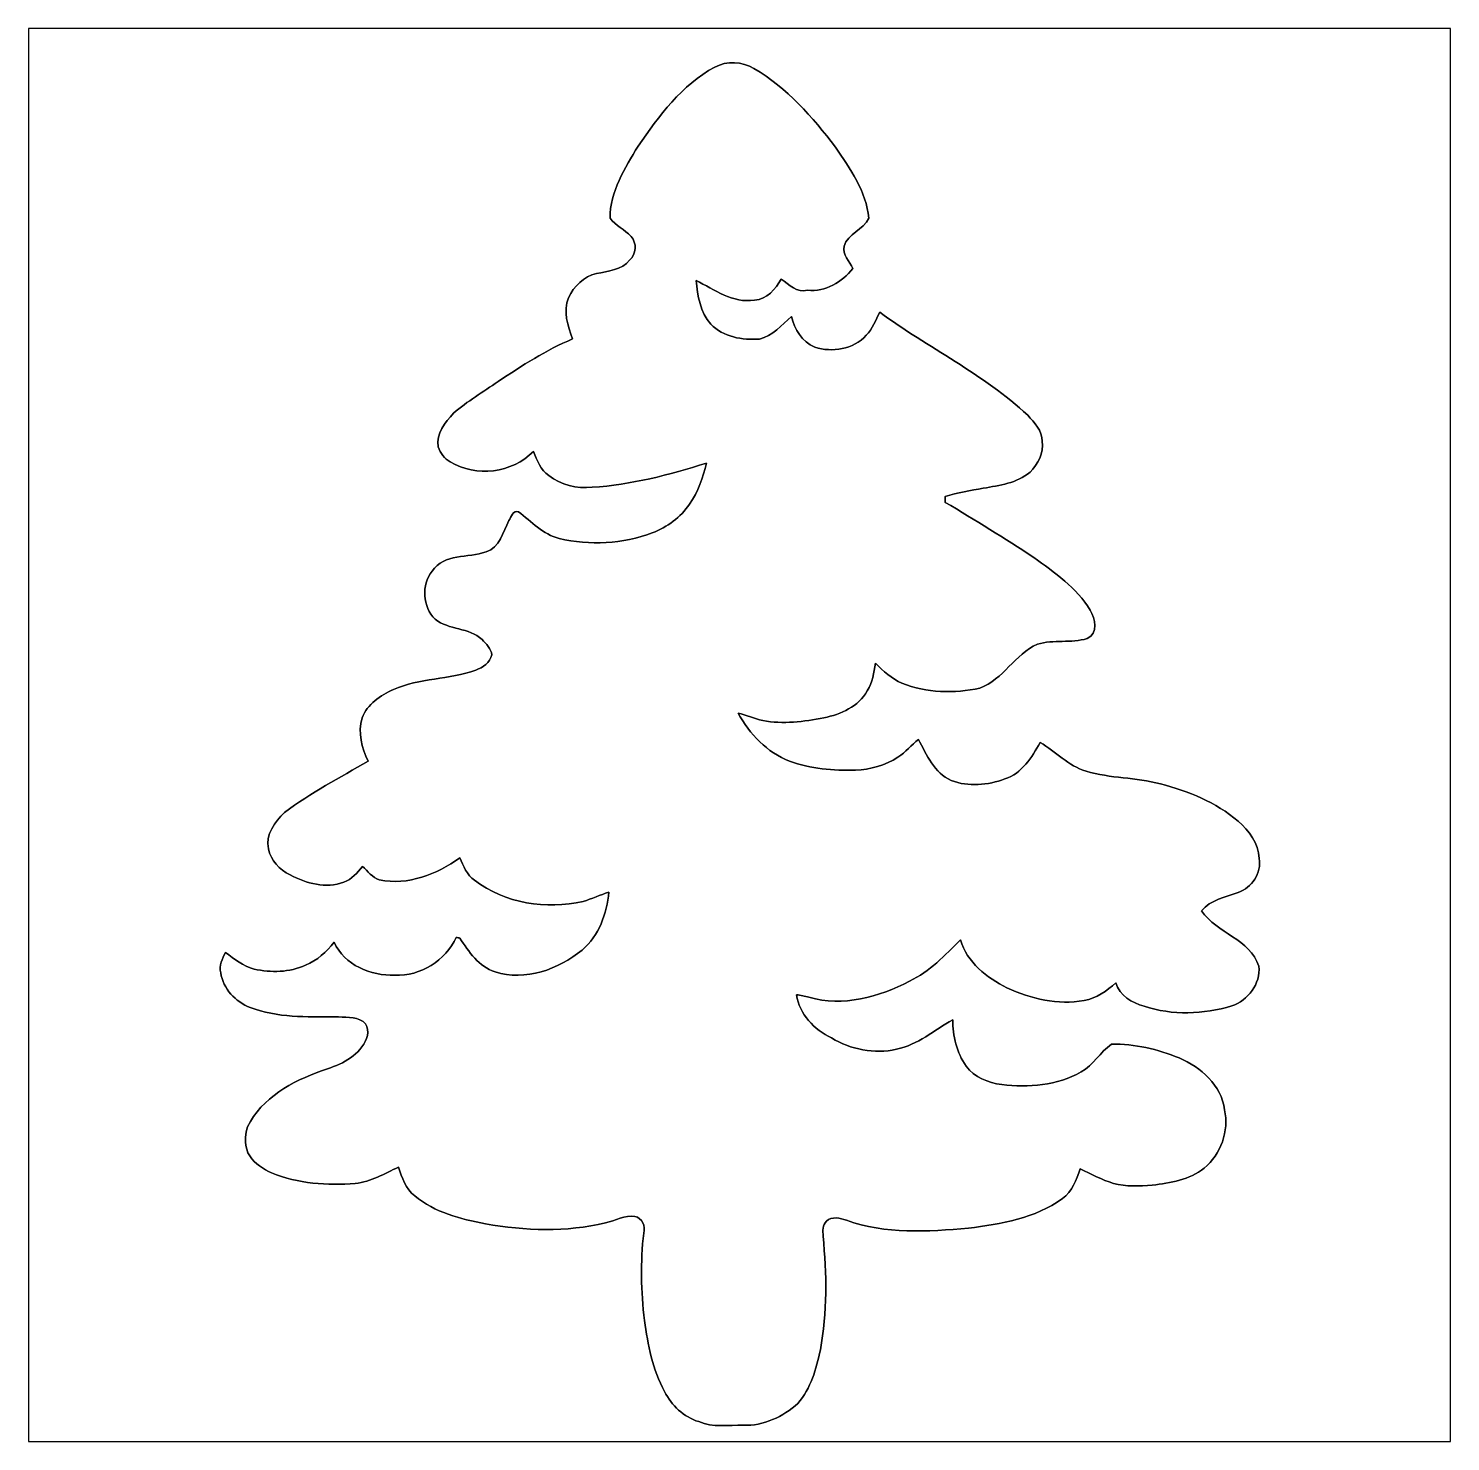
# Model space of a CAD drawing. Header units: centimetres. Extents: x -16.8 to 16.8, y -16.7 to 16.7.
import ezdxf

# ---------------------------------------------------------------- set-up
doc = ezdxf.new("R2010")
doc.units = ezdxf.units.CM
doc.header["$MEASUREMENT"] = 0
doc.layers.add('Layer 1', color=7, linetype='Continuous')

msp = doc.modelspace()

# ---------------------------------------------------------------- linework, layer by layer
at = {"layer": 'Layer 1', "color": 7}
for points, knots in [([(-16.77458, 16.66875), (-16.77458, 16.66875), (16.77458, 16.66875), (16.77458, 16.66875), (16.77458, 16.66875), (16.77458, 16.66875), (16.77458, -16.66875), (16.77458, -16.66875), (16.77458, -16.66875), (16.77458, -16.66875), (-16.77458, -16.66875), (-16.77458, -16.66875), (-16.77458, -16.66875), (-16.77458, -16.66875), (-16.77458, 16.66875), (-16.77458, 16.66875), (-16.77458, 16.66875), (-16.77458, 16.66875), (-16.77458, 16.66875), (-16.77458, 16.66875)], [0, 0, 0, 0, 0.16666667, 0.16666667, 0.16666667, 0.16666667, 0.33333333, 0.33333333, 0.33333333, 0.33333333, 0.5, 0.5, 0.5, 0.5, 0.66666667, 0.66666667, 0.66666667, 0.66666667, 1, 1, 1, 1]), ([(-0.58561, 15.75611), (-1.35784, 15.33172), (-1.90394, 14.60606), (-2.39148, 13.89239), (-2.39148, 13.89239), (-2.70087, 13.37169), (-3.05964, 12.821), (-3.054, 12.19235), (-3.054, 12.19235), (-2.92029, 12.01526), (-2.70898, 11.92318), (-2.5587, 11.76337), (-2.5587, 11.76337), (-2.41371, 11.6078), (-2.43911, 11.34181), (-2.59115, 11.19928), (-2.59115, 11.19928), (-2.78271, 10.96962), (-3.10303, 10.94952), (-3.37256, 10.8839), (-3.37256, 10.8839), (-3.67065, 10.82181), (-3.91089, 10.5858), (-4.03366, 10.31452), (-4.03366, 10.31452), (-4.15925, 9.99243), (-4.05765, 9.64953), (-3.93594, 9.34332), (-3.93594, 9.34332), (-4.56424, 9.08897), (-5.1308, 8.70973), (-5.69383, 8.33826), (-5.69383, 8.33826), (-6.04661, 8.09272), (-6.4202, 7.87365), (-6.74617, 7.59178), (-6.74617, 7.59178), (-6.94619, 7.38046), (-7.16174, 7.11024), (-7.10494, 6.79697), (-7.10494, 6.79697), (-7.06261, 6.64774), (-6.95854, 6.51969), (-6.82449, 6.44243), (-6.82449, 6.44243), (-6.21418, 6.07624), (-5.36258, 6.17538), (-4.86304, 6.68937), (-4.86304, 6.68937), (-4.77167, 6.48335), (-4.69724, 6.25122), (-4.49827, 6.1214), (-4.49827, 6.1214), (-4.21076, 5.89597), (-3.83646, 5.81237), (-3.47663, 5.84306), (-3.47663, 5.84306), (-2.55588, 5.90268), (-1.65629, 6.13551), (-0.7807, 6.41597), (-0.7807, 6.41597), (-0.86501, 6.07695), (-0.96873, 5.73229), (-1.1811, 5.44936), (-1.1811, 5.44936), (-1.38642, 5.13292), (-1.70991, 4.90643), (-2.0574, 4.7692), (-2.0574, 4.7692), (-2.75519, 4.51203), (-3.53095, 4.46405), (-4.2545, 4.63656), (-4.2545, 4.63656), (-4.63691, 4.73075), (-4.91102, 5.03555), (-5.21194, 5.26697), (-5.21194, 5.26697), (-5.34353, 5.31177), (-5.38833, 5.13962), (-5.43913, 5.05778), (-5.43913, 5.05778), (-5.58377, 4.79072), (-5.65432, 4.42136), (-5.98029, 4.32329), (-5.98029, 4.32329), (-6.40327, 4.16842), (-6.96842, 4.29189), (-7.24958, 3.86327), (-7.24958, 3.86327), (-7.51311, 3.53801), (-7.47042, 3.02613), (-7.1815, 2.73121), (-7.1815, 2.73121), (-6.85412, 2.47191), (-6.38387, 2.53859), (-6.07307, 2.25284), (-6.07307, 2.25284), (-5.9817, 2.14912), (-5.85082, 2.04082), (-5.84659, 1.89124), (-5.84659, 1.89124), (-5.88363, 1.70674), (-6.05543, 1.59385), (-6.22018, 1.53141), (-6.22018, 1.53141), (-6.84883, 1.30246), (-7.54803, 1.34973), (-8.16328, 1.07315), (-8.16328, 1.07315), (-8.46561, 0.93274), (-8.78628, 0.73272), (-8.90164, 0.40111), (-8.90164, 0.40111), (-9.0043, 0.05715), (-8.91928, -0.30656), (-8.76088, -0.61771), (-8.76088, -0.61771), (-9.42728, -1.00542), (-10.11484, -1.36243), (-10.73362, -1.82598), (-10.73362, -1.82598), (-10.95693, -2.04611), (-11.19152, -2.34809), (-11.11285, -2.68358), (-11.11285, -2.68358), (-11.05711, -2.95981), (-10.84898, -3.17712), (-10.60309, -3.30129), (-10.60309, -3.30129), (-10.21856, -3.49991), (-9.75642, -3.62867), (-9.33274, -3.47274), (-9.33274, -3.47274), (-9.144, -3.40572), (-9.01559, -3.24591), (-8.89035, -3.09915), (-8.89035, -3.09915), (-8.77182, -3.21804), (-8.65964, -3.35844), (-8.49736, -3.41771), (-8.49736, -3.41771), (-7.81685, -3.556), (-7.14304, -3.28613), (-6.59836, -2.89595), (-6.59836, -2.89595), (-6.50981, -3.08857), (-6.43431, -3.30235), (-6.25122, -3.42759), (-6.25122, -3.42759), (-5.53226, -3.97686), (-4.56106, -4.12256), (-3.68935, -3.92748), (-3.68935, -3.92748), (-3.48368, -3.86151), (-3.28577, -3.77472), (-3.08116, -3.70593), (-3.08116, -3.70593), (-3.13126, -4.21393), (-3.31294, -4.73251), (-3.71263, -5.07224), (-3.71263, -5.07224), (-4.27108, -5.53085), (-5.05107, -5.81096), (-5.76651, -5.58835), (-5.76651, -5.58835), (-6.1468, -5.45994), (-6.39128, -5.1181), (-6.59448, -4.79213), (-6.59448, -4.79213), (-6.61599, -4.7879), (-6.65974, -4.77908), (-6.68161, -4.77485), (-6.68161, -4.77485), (-6.93738, -5.31989), (-7.52546, -5.69524), (-8.13188, -5.6642), (-8.13188, -5.6642), (-8.68998, -5.68713), (-9.32815, -5.43137), (-9.55993, -4.8895), (-9.55993, -4.8895), (-9.74654, -5.1114), (-9.96033, -5.32659), (-10.23973, -5.42643), (-10.23973, -5.42643), (-10.61649, -5.61022), (-11.05006, -5.60493), (-11.45187, -5.52379), (-11.45187, -5.52379), (-11.70799, -5.45571), (-11.91683, -5.28108), (-12.12779, -5.12974), (-12.12779, -5.12974), (-12.19835, -5.27967), (-12.29184, -5.43631), (-12.23892, -5.61058), (-12.23892, -5.61058), (-12.17648, -5.98417), (-11.89496, -6.29849), (-11.54289, -6.42902), (-11.54289, -6.42902), (-10.90789, -6.67138), (-10.21009, -6.65092), (-9.54193, -6.6488), (-9.54193, -6.6488), (-9.3218, -6.66291), (-9.07062, -6.62905), (-8.87836, -6.76169), (-8.87836, -6.76169), (-8.7122, -6.88869), (-8.76018, -7.13987), (-8.86354, -7.29333), (-8.86354, -7.29333), (-9.08015, -7.64857), (-9.48443, -7.79956), (-9.85943, -7.92198), (-9.85943, -7.92198), (-10.54911, -8.17492), (-11.27548, -8.55239), (-11.60427, -9.24666), (-11.60427, -9.24666), (-11.68329, -9.46503), (-11.68012, -9.73067), (-11.55453, -9.93175), (-11.55453, -9.93175), (-11.42647, -10.11202), (-11.23774, -10.24326), (-11.03736, -10.33286), (-11.03736, -10.33286), (-10.41612, -10.5851), (-9.72538, -10.63449), (-9.06321, -10.58016), (-9.06321, -10.58016), (-8.69491, -10.54065), (-8.37459, -10.34521), (-8.04369, -10.19563), (-8.04369, -10.19563), (-7.96255, -10.43975), (-7.87541, -10.70857), (-7.66163, -10.87049), (-7.66163, -10.87049), (-7.19243, -11.26419), (-6.58107, -11.41518), (-5.9944, -11.53442), (-5.9944, -11.53442), (-5.06024, -11.69353), (-4.08587, -11.73445), (-3.15948, -11.50796), (-3.15948, -11.50796), (-2.92523, -11.46775), (-2.71286, -11.31499), (-2.46627, -11.35556), (-2.46627, -11.35556), (-2.30223, -11.3986), (-2.20874, -11.58522), (-2.2606, -11.74856), (-2.2606, -11.74856), (-2.33821, -12.43365), (-2.32339, -13.12721), (-2.24367, -13.8116), (-2.24367, -13.8116), (-2.15759, -14.38557), (-2.05387, -14.97365), (-1.76848, -15.4873), (-1.76848, -15.4873), (-1.60232, -15.81679), (-1.31833, -16.08949), (-0.96061, -16.1985), (-0.96061, -16.1985), (-0.62936, -16.34419), (-0.26035, -16.27505), (0.08925, -16.28352), (0.08925, -16.28352), (0.56762, -16.30468), (1.02482, -16.0782), (1.37724, -15.77093), (1.37724, -15.77093), (1.68169, -15.41639), (1.81434, -14.95319), (1.90747, -14.50446), (1.90747, -14.50446), (2.07539, -13.62146), (2.0574, -12.71411), (1.97203, -11.82335), (1.97203, -11.82335), (1.96709, -11.70129), (1.95051, -11.55841), (2.0514, -11.47057), (2.0514, -11.47057), (2.17699, -11.34392), (2.37278, -11.39931), (2.52201, -11.44905), (2.52201, -11.44905), (3.44099, -11.7796), (4.44218, -11.7161), (5.39926, -11.63637), (5.39926, -11.63637), (6.16902, -11.53724), (6.97618, -11.40143), (7.62, -10.93682), (7.62, -10.93682), (7.85177, -10.76995), (7.95091, -10.49338), (8.03698, -10.23303), (8.03698, -10.23303), (8.29592, -10.35614), (8.54886, -10.49443), (8.82438, -10.5791), (8.82438, -10.5791), (9.12213, -10.66271), (9.43398, -10.63837), (9.73878, -10.61896), (9.73878, -10.61896), (10.1667, -10.57487), (10.61156, -10.48808), (10.96257, -10.22174), (10.96257, -10.22174), (11.35204, -9.89048), (11.55771, -9.34473), (11.4427, -8.84132), (11.4427, -8.84132), (11.37003, -8.26064), (10.88425, -7.84013), (10.37484, -7.61859), (10.37484, -7.61859), (9.86896, -7.41292), (9.32004, -7.28239), (8.77252, -7.29298), (8.77252, -7.29298), (8.50935, -7.48418), (8.34425, -7.78545), (8.0578, -7.94914), (8.0578, -7.94914), (7.49441, -8.27158), (6.81814, -8.32273), (6.18561, -8.24653), (6.18561, -8.24653), (5.86881, -8.20773), (5.54002, -8.07614), (5.34423, -7.81403), (5.34423, -7.81403), (5.12163, -7.49406), (5.03449, -7.10071), (5.0292, -6.71583), (5.0292, -6.71583), (4.59422, -6.96101), (4.20687, -7.31344), (3.70276, -7.41257), (3.70276, -7.41257), (3.181, -7.53604), (2.62502, -7.41645), (2.16782, -7.14798), (2.16782, -7.14798), (1.76706, -6.94408), (1.4097, -6.59059), (1.34373, -6.12846), (1.34373, -6.12846), (1.44357, -6.14045), (1.54199, -6.16091), (1.63865, -6.18843), (1.63865, -6.18843), (2.43805, -6.4202), (3.29389, -6.18349), (4.01038, -5.80813), (4.01038, -5.80813), (4.48451, -5.57989), (4.84928, -5.19748), (5.21441, -4.83023), (5.21441, -4.83023), (5.36504, -5.36399), (5.83389, -5.7277), (6.31049, -5.96406), (6.31049, -5.96406), (6.87564, -6.21982), (7.50887, -6.38246), (8.13012, -6.26286), (8.13012, -6.26286), (8.42186, -6.21242), (8.66563, -6.03744), (8.87977, -5.84306), (8.87977, -5.84306), (8.95914, -6.14892), (9.25724, -6.32037), (9.54405, -6.39833), (9.54405, -6.39833), (10.21045, -6.61741), (10.94634, -6.59589), (11.61239, -6.38845), (11.61239, -6.38845), (11.99727, -6.26816), (12.29325, -5.86352), (12.25409, -5.45747), (12.25409, -5.45747), (12.03995, -4.80907), (11.26102, -4.68207), (10.89907, -4.15008), (10.89907, -4.15008), (11.1125, -3.88549), (11.4621, -3.83046), (11.76196, -3.71299), (11.76196, -3.71299), (12.08581, -3.60468), (12.32288, -3.25473), (12.25938, -2.91112), (12.25938, -2.91112), (12.25127, -2.55834), (12.01491, -2.25707), (11.76055, -2.032), (11.76055, -2.032), (11.23809, -1.58503), (10.58651, -1.3275), (9.92999, -1.15182), (9.92999, -1.15182), (9.35496, -0.99554), (8.74536, -1.0287), (8.17527, -0.85161), (8.17527, -0.85161), (7.75723, -0.73096), (7.46231, -0.3877), (7.09224, -0.17851), (7.09224, -0.17851), (6.90174, -0.52987), (6.65797, -0.90452), (6.26075, -1.03787), (6.26075, -1.03787), (5.85858, -1.18004), (5.39997, -1.2319), (4.99463, -1.07244), (4.99463, -1.07244), (4.59246, -0.89711), (4.41501, -0.46708), (4.22099, -0.10407), (4.22099, -0.10407), (4.05659, -0.24024), (3.91407, -0.40181), (3.73909, -0.52599), (3.73909, -0.52599), (3.43853, -0.71226), (3.08822, -0.81774), (2.73473, -0.82726), (2.73473, -0.82726), (2.21156, -0.84526), (1.67675, -0.79975), (1.18251, -0.61807), (1.18251, -0.61807), (0.64911, -0.41204), (0.23954, 0.02611), (-0.03316, 0.51717), (-0.03316, 0.51717), (0.16192, 0.4639), (0.35031, 0.38876), (0.54786, 0.34114), (0.54786, 0.34114), (1.02482, 0.24624), (1.51836, 0.31785), (1.99037, 0.40711), (1.99037, 0.40711), (2.39042, 0.48613), (2.80811, 0.66816), (3.01378, 1.04211), (3.01378, 1.04211), (3.13514, 1.23896), (3.17112, 1.46861), (3.21134, 1.69157), (3.21134, 1.69157), (3.39372, 1.50671), (3.59163, 1.32821), (3.83258, 1.22343), (3.83258, 1.22343), (4.41007, 0.98531), (5.0673, 0.97861), (5.67196, 1.1049), (5.67196, 1.1049), (6.22124, 1.31339), (6.4957, 1.90535), (7.02733, 2.14313), (7.02733, 2.14313), (7.40939, 2.25743), (7.82144, 2.16182), (8.20349, 2.27506), (8.20349, 2.27506), (8.47372, 2.39818), (8.39117, 2.74214), (8.27229, 2.94605), (8.27229, 2.94605), (7.9562, 3.47733), (7.42985, 3.83152), (6.94196, 4.18994), (6.94196, 4.18994), (6.2544, 4.63656), (5.55978, 5.07294), (4.85281, 5.48852), (4.85281, 5.48852), (4.85211, 5.53473), (4.85175, 5.58059), (4.8514, 5.62681), (4.8514, 5.62681), (5.14703, 5.71077), (5.44759, 5.77638), (5.75204, 5.82119), (5.75204, 5.82119), (6.13445, 5.88716), (6.54473, 5.94254), (6.85412, 6.19901), (6.85412, 6.19901), (7.03404, 6.3948), (7.18679, 6.65304), (7.14234, 6.93103), (7.14234, 6.93103), (7.14481, 7.17938), (6.95713, 7.37023), (6.8012, 7.54168), (6.8012, 7.54168), (5.75945, 8.51994), (4.44782, 9.12954), (3.30906, 9.97726), (3.30906, 9.97726), (3.21416, 9.78817), (3.14184, 9.58144), (2.98838, 9.42904), (2.98838, 9.42904), (2.68781, 9.09779), (2.18722, 9.01735), (1.77412, 9.15), (1.77412, 9.15), (1.47567, 9.27417), (1.3021, 9.57368), (1.22449, 9.8739), (1.22449, 9.8739), (0.99624, 9.66999), (0.78105, 9.4107), (0.47131, 9.33979), (0.47131, 9.33979), (0.06914, 9.31227), (-0.38841, 9.38636), (-0.67698, 9.69398), (-0.67698, 9.69398), (-0.92851, 9.97691), (-0.98884, 10.36179), (-1.02411, 10.7248), (-1.02411, 10.7248), (-0.5902, 10.50925), (-0.16193, 10.17411), (0.35701, 10.26089), (0.35701, 10.26089), (0.65158, 10.27677), (0.84596, 10.52124), (0.98601, 10.75373), (0.98601, 10.75373), (1.1751, 10.62849), (1.35079, 10.42705), (1.60514, 10.49055), (1.60514, 10.49055), (2.03341, 10.45175), (2.41582, 10.68317), (2.67617, 11.00702), (2.67617, 11.00702), (2.58586, 11.16612), (2.42888, 11.33263), (2.47015, 11.5316), (2.47015, 11.5316), (2.54529, 11.83711), (2.93088, 11.91366), (3.04835, 12.19094), (3.04835, 12.19094), (2.99085, 12.82277), (2.61303, 13.36216), (2.26095, 13.86805), (2.26095, 13.86805), (1.72579, 14.5796), (1.12042, 15.27034), (0.34184, 15.72119), (0.34184, 15.72119), (0.06667, 15.89017), (-0.29986, 15.90746), (-0.58561, 15.75611)], [0, 0, 0, 0, 0.00689655, 0.00689655, 0.00689655, 0.00689655, 0.0137931, 0.0137931, 0.0137931, 0.0137931, 0.02068966, 0.02068966, 0.02068966, 0.02068966, 0.02758621, 0.02758621, 0.02758621, 0.02758621, 0.03448276, 0.03448276, 0.03448276, 0.03448276, 0.04137931, 0.04137931, 0.04137931, 0.04137931, 0.04827586, 0.04827586, 0.04827586, 0.04827586, 0.05517241, 0.05517241, 0.05517241, 0.05517241, 0.06206897, 0.06206897, 0.06206897, 0.06206897, 0.06896552, 0.06896552, 0.06896552, 0.06896552, 0.07586207, 0.07586207, 0.07586207, 0.07586207, 0.08275862, 0.08275862, 0.08275862, 0.08275862, 0.08965517, 0.08965517, 0.08965517, 0.08965517, 0.09655172, 0.09655172, 0.09655172, 0.09655172, 0.10344828, 0.10344828, 0.10344828, 0.10344828, 0.11034483, 0.11034483, 0.11034483, 0.11034483, 0.11724138, 0.11724138, 0.11724138, 0.11724138, 0.12413793, 0.12413793, 0.12413793, 0.12413793, 0.13103448, 0.13103448, 0.13103448, 0.13103448, 0.13793103, 0.13793103, 0.13793103, 0.13793103, 0.14482759, 0.14482759, 0.14482759, 0.14482759, 0.15172414, 0.15172414, 0.15172414, 0.15172414, 0.15862069, 0.15862069, 0.15862069, 0.15862069, 0.16551724, 0.16551724, 0.16551724, 0.16551724, 0.17241379, 0.17241379, 0.17241379, 0.17241379, 0.17931034, 0.17931034, 0.17931034, 0.17931034, 0.1862069, 0.1862069, 0.1862069, 0.1862069, 0.19310345, 0.19310345, 0.19310345, 0.19310345, 0.2, 0.2, 0.2, 0.2, 0.20689655, 0.20689655, 0.20689655, 0.20689655, 0.2137931, 0.2137931, 0.2137931, 0.2137931, 0.22068966, 0.22068966, 0.22068966, 0.22068966, 0.22758621, 0.22758621, 0.22758621, 0.22758621, 0.23448276, 0.23448276, 0.23448276, 0.23448276, 0.24137931, 0.24137931, 0.24137931, 0.24137931, 0.24827586, 0.24827586, 0.24827586, 0.24827586, 0.25517241, 0.25517241, 0.25517241, 0.25517241, 0.26206897, 0.26206897, 0.26206897, 0.26206897, 0.26896552, 0.26896552, 0.26896552, 0.26896552, 0.27586207, 0.27586207, 0.27586207, 0.27586207, 0.28275862, 0.28275862, 0.28275862, 0.28275862, 0.28965517, 0.28965517, 0.28965517, 0.28965517, 0.29655172, 0.29655172, 0.29655172, 0.29655172, 0.30344828, 0.30344828, 0.30344828, 0.30344828, 0.31034483, 0.31034483, 0.31034483, 0.31034483, 0.31724138, 0.31724138, 0.31724138, 0.31724138, 0.32413793, 0.32413793, 0.32413793, 0.32413793, 0.33103448, 0.33103448, 0.33103448, 0.33103448, 0.33793103, 0.33793103, 0.33793103, 0.33793103, 0.34482759, 0.34482759, 0.34482759, 0.34482759, 0.35172414, 0.35172414, 0.35172414, 0.35172414, 0.35862069, 0.35862069, 0.35862069, 0.35862069, 0.36551724, 0.36551724, 0.36551724, 0.36551724, 0.37241379, 0.37241379, 0.37241379, 0.37241379, 0.37931034, 0.37931034, 0.37931034, 0.37931034, 0.3862069, 0.3862069, 0.3862069, 0.3862069, 0.39310345, 0.39310345, 0.39310345, 0.39310345, 0.4, 0.4, 0.4, 0.4, 0.40689655, 0.40689655, 0.40689655, 0.40689655, 0.4137931, 0.4137931, 0.4137931, 0.4137931, 0.42068966, 0.42068966, 0.42068966, 0.42068966, 0.42758621, 0.42758621, 0.42758621, 0.42758621, 0.43448276, 0.43448276, 0.43448276, 0.43448276, 0.44137931, 0.44137931, 0.44137931, 0.44137931, 0.44827586, 0.44827586, 0.44827586, 0.44827586, 0.45517241, 0.45517241, 0.45517241, 0.45517241, 0.46206897, 0.46206897, 0.46206897, 0.46206897, 0.46896552, 0.46896552, 0.46896552, 0.46896552, 0.47586207, 0.47586207, 0.47586207, 0.47586207, 0.48275862, 0.48275862, 0.48275862, 0.48275862, 0.48965517, 0.48965517, 0.48965517, 0.48965517, 0.49655172, 0.49655172, 0.49655172, 0.49655172, 0.50344828, 0.50344828, 0.50344828, 0.50344828, 0.51034483, 0.51034483, 0.51034483, 0.51034483, 0.51724138, 0.51724138, 0.51724138, 0.51724138, 0.52413793, 0.52413793, 0.52413793, 0.52413793, 0.53103448, 0.53103448, 0.53103448, 0.53103448, 0.53793103, 0.53793103, 0.53793103, 0.53793103, 0.54482759, 0.54482759, 0.54482759, 0.54482759, 0.55172414, 0.55172414, 0.55172414, 0.55172414, 0.55862069, 0.55862069, 0.55862069, 0.55862069, 0.56551724, 0.56551724, 0.56551724, 0.56551724, 0.57241379, 0.57241379, 0.57241379, 0.57241379, 0.57931034, 0.57931034, 0.57931034, 0.57931034, 0.5862069, 0.5862069, 0.5862069, 0.5862069, 0.59310345, 0.59310345, 0.59310345, 0.59310345, 0.6, 0.6, 0.6, 0.6, 0.60689655, 0.60689655, 0.60689655, 0.60689655, 0.6137931, 0.6137931, 0.6137931, 0.6137931, 0.62068966, 0.62068966, 0.62068966, 0.62068966, 0.62758621, 0.62758621, 0.62758621, 0.62758621, 0.63448276, 0.63448276, 0.63448276, 0.63448276, 0.64137931, 0.64137931, 0.64137931, 0.64137931, 0.64827586, 0.64827586, 0.64827586, 0.64827586, 0.65517241, 0.65517241, 0.65517241, 0.65517241, 0.66206897, 0.66206897, 0.66206897, 0.66206897, 0.66896552, 0.66896552, 0.66896552, 0.66896552, 0.67586207, 0.67586207, 0.67586207, 0.67586207, 0.68275862, 0.68275862, 0.68275862, 0.68275862, 0.68965517, 0.68965517, 0.68965517, 0.68965517, 0.69655172, 0.69655172, 0.69655172, 0.69655172, 0.70344828, 0.70344828, 0.70344828, 0.70344828, 0.71034483, 0.71034483, 0.71034483, 0.71034483, 0.71724138, 0.71724138, 0.71724138, 0.71724138, 0.72413793, 0.72413793, 0.72413793, 0.72413793, 0.73103448, 0.73103448, 0.73103448, 0.73103448, 0.73793103, 0.73793103, 0.73793103, 0.73793103, 0.74482759, 0.74482759, 0.74482759, 0.74482759, 0.75172414, 0.75172414, 0.75172414, 0.75172414, 0.75862069, 0.75862069, 0.75862069, 0.75862069, 0.76551724, 0.76551724, 0.76551724, 0.76551724, 0.77241379, 0.77241379, 0.77241379, 0.77241379, 0.77931034, 0.77931034, 0.77931034, 0.77931034, 0.7862069, 0.7862069, 0.7862069, 0.7862069, 0.79310345, 0.79310345, 0.79310345, 0.79310345, 0.8, 0.8, 0.8, 0.8, 0.80689655, 0.80689655, 0.80689655, 0.80689655, 0.8137931, 0.8137931, 0.8137931, 0.8137931, 0.82068966, 0.82068966, 0.82068966, 0.82068966, 0.82758621, 0.82758621, 0.82758621, 0.82758621, 0.83448276, 0.83448276, 0.83448276, 0.83448276, 0.84137931, 0.84137931, 0.84137931, 0.84137931, 0.84827586, 0.84827586, 0.84827586, 0.84827586, 0.85517241, 0.85517241, 0.85517241, 0.85517241, 0.86206897, 0.86206897, 0.86206897, 0.86206897, 0.86896552, 0.86896552, 0.86896552, 0.86896552, 0.87586207, 0.87586207, 0.87586207, 0.87586207, 0.88275862, 0.88275862, 0.88275862, 0.88275862, 0.88965517, 0.88965517, 0.88965517, 0.88965517, 0.89655172, 0.89655172, 0.89655172, 0.89655172, 0.90344828, 0.90344828, 0.90344828, 0.90344828, 0.91034483, 0.91034483, 0.91034483, 0.91034483, 0.91724138, 0.91724138, 0.91724138, 0.91724138, 0.92413793, 0.92413793, 0.92413793, 0.92413793, 0.93103448, 0.93103448, 0.93103448, 0.93103448, 0.93793103, 0.93793103, 0.93793103, 0.93793103, 0.94482759, 0.94482759, 0.94482759, 0.94482759, 0.95172414, 0.95172414, 0.95172414, 0.95172414, 0.95862069, 0.95862069, 0.95862069, 0.95862069, 0.96551724, 0.96551724, 0.96551724, 0.96551724, 0.97241379, 0.97241379, 0.97241379, 0.97241379, 0.97931034, 0.97931034, 0.97931034, 0.97931034, 0.9862069, 0.9862069, 0.9862069, 0.9862069, 1, 1, 1, 1])]:
    msp.add_open_spline(points, degree=3, knots=knots, dxfattribs=at)
at = {"layer": 'Layer 1', "color": 250}
msp.add_open_spline([(-0.58561, 15.75611), (-0.29986, 15.90746), (0.06667, 15.89017), (0.34184, 15.72119), (0.34184, 15.72119), (1.12042, 15.27034), (1.72579, 14.5796), (2.26095, 13.86805), (2.26095, 13.86805), (2.61303, 13.36216), (2.99085, 12.82277), (3.04835, 12.19094), (3.04835, 12.19094), (2.93088, 11.91366), (2.54529, 11.83711), (2.47015, 11.5316), (2.47015, 11.5316), (2.42888, 11.33263), (2.58586, 11.16612), (2.67617, 11.00702), (2.67617, 11.00702), (2.41582, 10.68317), (2.03341, 10.45175), (1.60514, 10.49055), (1.60514, 10.49055), (1.35079, 10.42705), (1.1751, 10.62849), (0.98601, 10.75373), (0.98601, 10.75373), (0.84596, 10.52124), (0.65158, 10.27677), (0.35701, 10.26089), (0.35701, 10.26089), (-0.16193, 10.17411), (-0.5902, 10.50925), (-1.02411, 10.7248), (-1.02411, 10.7248), (-0.98884, 10.36179), (-0.92851, 9.97691), (-0.67698, 9.69398), (-0.67698, 9.69398), (-0.38841, 9.38636), (0.06914, 9.31227), (0.47131, 9.33979), (0.47131, 9.33979), (0.78105, 9.4107), (0.99624, 9.66999), (1.22449, 9.8739), (1.22449, 9.8739), (1.3021, 9.57368), (1.47567, 9.27417), (1.77412, 9.15), (1.77412, 9.15), (2.18722, 9.01735), (2.68781, 9.09779), (2.98838, 9.42904), (2.98838, 9.42904), (3.14184, 9.58144), (3.21416, 9.78817), (3.30906, 9.97726), (3.30906, 9.97726), (4.44782, 9.12954), (5.75945, 8.51994), (6.8012, 7.54168), (6.8012, 7.54168), (6.95713, 7.37023), (7.14481, 7.17938), (7.14234, 6.93103), (7.14234, 6.93103), (7.18679, 6.65304), (7.03404, 6.3948), (6.85412, 6.19901), (6.85412, 6.19901), (6.54473, 5.94254), (6.13445, 5.88716), (5.75204, 5.82119), (5.75204, 5.82119), (5.44759, 5.77638), (5.14703, 5.71077), (4.8514, 5.62681), (4.8514, 5.62681), (4.85175, 5.58059), (4.85211, 5.53473), (4.85281, 5.48852), (4.85281, 5.48852), (5.55978, 5.07294), (6.2544, 4.63656), (6.94196, 4.18994), (6.94196, 4.18994), (7.42985, 3.83152), (7.9562, 3.47733), (8.27229, 2.94605), (8.27229, 2.94605), (8.39117, 2.74214), (8.47372, 2.39818), (8.20349, 2.27506), (8.20349, 2.27506), (7.82144, 2.16182), (7.40939, 2.25743), (7.02733, 2.14313), (7.02733, 2.14313), (6.4957, 1.90535), (6.22124, 1.31339), (5.67196, 1.1049), (5.67196, 1.1049), (5.0673, 0.97861), (4.41007, 0.98531), (3.83258, 1.22343), (3.83258, 1.22343), (3.59163, 1.32821), (3.39372, 1.50671), (3.21134, 1.69157), (3.21134, 1.69157), (3.17112, 1.46861), (3.13514, 1.23896), (3.01378, 1.04211), (3.01378, 1.04211), (2.80811, 0.66816), (2.39042, 0.48613), (1.99037, 0.40711), (1.99037, 0.40711), (1.51836, 0.31785), (1.02482, 0.24624), (0.54786, 0.34114), (0.54786, 0.34114), (0.35031, 0.38876), (0.16192, 0.4639), (-0.03316, 0.51717), (-0.03316, 0.51717), (0.23954, 0.02611), (0.64911, -0.41204), (1.18251, -0.61807), (1.18251, -0.61807), (1.67675, -0.79975), (2.21156, -0.84526), (2.73473, -0.82726), (2.73473, -0.82726), (3.08822, -0.81774), (3.43853, -0.71226), (3.73909, -0.52599), (3.73909, -0.52599), (3.91407, -0.40181), (4.05659, -0.24024), (4.22099, -0.10407), (4.22099, -0.10407), (4.41501, -0.46708), (4.59246, -0.89711), (4.99463, -1.07244), (4.99463, -1.07244), (5.39997, -1.2319), (5.85858, -1.18004), (6.26075, -1.03787), (6.26075, -1.03787), (6.65797, -0.90452), (6.90174, -0.52987), (7.09224, -0.17851), (7.09224, -0.17851), (7.46231, -0.3877), (7.75723, -0.73096), (8.17527, -0.85161), (8.17527, -0.85161), (8.74536, -1.0287), (9.35496, -0.99554), (9.92999, -1.15182), (9.92999, -1.15182), (10.58651, -1.3275), (11.23809, -1.58503), (11.76055, -2.032), (11.76055, -2.032), (12.01491, -2.25707), (12.25127, -2.55834), (12.25938, -2.91112), (12.25938, -2.91112), (12.32288, -3.25473), (12.08581, -3.60468), (11.76196, -3.71299), (11.76196, -3.71299), (11.4621, -3.83046), (11.1125, -3.88549), (10.89907, -4.15008), (10.89907, -4.15008), (11.26102, -4.68207), (12.03995, -4.80907), (12.25409, -5.45747), (12.25409, -5.45747), (12.29325, -5.86352), (11.99727, -6.26816), (11.61239, -6.38845), (11.61239, -6.38845), (10.94634, -6.59589), (10.21045, -6.61741), (9.54405, -6.39833), (9.54405, -6.39833), (9.25724, -6.32037), (8.95914, -6.14892), (8.87977, -5.84306), (8.87977, -5.84306), (8.66563, -6.03744), (8.42186, -6.21242), (8.13012, -6.26286), (8.13012, -6.26286), (7.50887, -6.38246), (6.87564, -6.21982), (6.31049, -5.96406), (6.31049, -5.96406), (5.83389, -5.7277), (5.36504, -5.36399), (5.21441, -4.83023), (5.21441, -4.83023), (4.84928, -5.19748), (4.48451, -5.57989), (4.01038, -5.80813), (4.01038, -5.80813), (3.29389, -6.18349), (2.43805, -6.4202), (1.63865, -6.18843), (1.63865, -6.18843), (1.54199, -6.16091), (1.44357, -6.14045), (1.34373, -6.12846), (1.34373, -6.12846), (1.4097, -6.59059), (1.76706, -6.94408), (2.16782, -7.14798), (2.16782, -7.14798), (2.62502, -7.41645), (3.181, -7.53604), (3.70276, -7.41257), (3.70276, -7.41257), (4.20687, -7.31344), (4.59422, -6.96101), (5.0292, -6.71583), (5.0292, -6.71583), (5.03449, -7.10071), (5.12163, -7.49406), (5.34423, -7.81403), (5.34423, -7.81403), (5.54002, -8.07614), (5.86881, -8.20773), (6.18561, -8.24653), (6.18561, -8.24653), (6.81814, -8.32273), (7.49441, -8.27158), (8.0578, -7.94914), (8.0578, -7.94914), (8.34425, -7.78545), (8.50935, -7.48418), (8.77252, -7.29298), (8.77252, -7.29298), (9.32004, -7.28239), (9.86896, -7.41292), (10.37484, -7.61859), (10.37484, -7.61859), (10.88425, -7.84013), (11.37003, -8.26064), (11.4427, -8.84132), (11.4427, -8.84132), (11.55771, -9.34473), (11.35204, -9.89048), (10.96257, -10.22174), (10.96257, -10.22174), (10.61156, -10.48808), (10.1667, -10.57487), (9.73878, -10.61896), (9.73878, -10.61896), (9.43398, -10.63837), (9.12213, -10.66271), (8.82438, -10.5791), (8.82438, -10.5791), (8.54886, -10.49443), (8.29592, -10.35614), (8.03698, -10.23303), (8.03698, -10.23303), (7.95091, -10.49338), (7.85177, -10.76995), (7.62, -10.93682), (7.62, -10.93682), (6.97618, -11.40143), (6.16902, -11.53724), (5.39926, -11.63637), (5.39926, -11.63637), (4.44218, -11.7161), (3.44099, -11.7796), (2.52201, -11.44905), (2.52201, -11.44905), (2.37278, -11.39931), (2.17699, -11.34392), (2.0514, -11.47057), (2.0514, -11.47057), (1.95051, -11.55841), (1.96709, -11.70129), (1.97203, -11.82335), (1.97203, -11.82335), (2.0574, -12.71411), (2.07539, -13.62146), (1.90747, -14.50446), (1.90747, -14.50446), (1.81434, -14.95319), (1.68169, -15.41639), (1.37724, -15.77093), (1.37724, -15.77093), (1.02482, -16.0782), (0.56762, -16.30468), (0.08925, -16.28352), (0.08925, -16.28352), (-0.26035, -16.27505), (-0.62936, -16.34419), (-0.96061, -16.1985), (-0.96061, -16.1985), (-1.31833, -16.08949), (-1.60232, -15.81679), (-1.76848, -15.4873), (-1.76848, -15.4873), (-2.05387, -14.97365), (-2.15759, -14.38557), (-2.24367, -13.8116), (-2.24367, -13.8116), (-2.32339, -13.12721), (-2.33821, -12.43365), (-2.2606, -11.74856), (-2.2606, -11.74856), (-2.20874, -11.58522), (-2.30223, -11.3986), (-2.46627, -11.35556), (-2.46627, -11.35556), (-2.71286, -11.31499), (-2.92523, -11.46775), (-3.15948, -11.50796), (-3.15948, -11.50796), (-4.08587, -11.73445), (-5.06024, -11.69353), (-5.9944, -11.53442), (-5.9944, -11.53442), (-6.58107, -11.41518), (-7.19243, -11.26419), (-7.66163, -10.87049), (-7.66163, -10.87049), (-7.87541, -10.70857), (-7.96255, -10.43975), (-8.04369, -10.19563), (-8.04369, -10.19563), (-8.37459, -10.34521), (-8.69491, -10.54065), (-9.06321, -10.58016), (-9.06321, -10.58016), (-9.72538, -10.63449), (-10.41612, -10.5851), (-11.03736, -10.33286), (-11.03736, -10.33286), (-11.23774, -10.24326), (-11.42647, -10.11202), (-11.55453, -9.93175), (-11.55453, -9.93175), (-11.68012, -9.73067), (-11.68329, -9.46503), (-11.60427, -9.24666), (-11.60427, -9.24666), (-11.27548, -8.55239), (-10.54911, -8.17492), (-9.85943, -7.92198), (-9.85943, -7.92198), (-9.48443, -7.79956), (-9.08015, -7.64857), (-8.86354, -7.29333), (-8.86354, -7.29333), (-8.76018, -7.13987), (-8.7122, -6.88869), (-8.87836, -6.76169), (-8.87836, -6.76169), (-9.07062, -6.62905), (-9.3218, -6.66291), (-9.54193, -6.6488), (-9.54193, -6.6488), (-10.21009, -6.65092), (-10.90789, -6.67138), (-11.54289, -6.42902), (-11.54289, -6.42902), (-11.89496, -6.29849), (-12.17648, -5.98417), (-12.23892, -5.61058), (-12.23892, -5.61058), (-12.29184, -5.43631), (-12.19835, -5.27967), (-12.12779, -5.12974), (-12.12779, -5.12974), (-11.91683, -5.28108), (-11.70799, -5.45571), (-11.45187, -5.52379), (-11.45187, -5.52379), (-11.05006, -5.60493), (-10.61649, -5.61022), (-10.23973, -5.42643), (-10.23973, -5.42643), (-9.96033, -5.32659), (-9.74654, -5.1114), (-9.55993, -4.8895), (-9.55993, -4.8895), (-9.32815, -5.43137), (-8.68998, -5.68713), (-8.13188, -5.6642), (-8.13188, -5.6642), (-7.52546, -5.69524), (-6.93738, -5.31989), (-6.68161, -4.77485), (-6.68161, -4.77485), (-6.65974, -4.77908), (-6.61599, -4.7879), (-6.59448, -4.79213), (-6.59448, -4.79213), (-6.39128, -5.1181), (-6.1468, -5.45994), (-5.76651, -5.58835), (-5.76651, -5.58835), (-5.05107, -5.81096), (-4.27108, -5.53085), (-3.71263, -5.07224), (-3.71263, -5.07224), (-3.31294, -4.73251), (-3.13126, -4.21393), (-3.08116, -3.70593), (-3.08116, -3.70593), (-3.28577, -3.77472), (-3.48368, -3.86151), (-3.68935, -3.92748), (-3.68935, -3.92748), (-4.56106, -4.12256), (-5.53226, -3.97686), (-6.25122, -3.42759), (-6.25122, -3.42759), (-6.43431, -3.30235), (-6.50981, -3.08857), (-6.59836, -2.89595), (-6.59836, -2.89595), (-7.14304, -3.28613), (-7.81685, -3.556), (-8.49736, -3.41771), (-8.49736, -3.41771), (-8.65964, -3.35844), (-8.77182, -3.21804), (-8.89035, -3.09915), (-8.89035, -3.09915), (-9.01559, -3.24591), (-9.144, -3.40572), (-9.33274, -3.47274), (-9.33274, -3.47274), (-9.75642, -3.62867), (-10.21856, -3.49991), (-10.60309, -3.30129), (-10.60309, -3.30129), (-10.84898, -3.17712), (-11.05711, -2.95981), (-11.11285, -2.68358), (-11.11285, -2.68358), (-11.19152, -2.34809), (-10.95693, -2.04611), (-10.73362, -1.82598), (-10.73362, -1.82598), (-10.11484, -1.36243), (-9.42728, -1.00542), (-8.76088, -0.61771), (-8.76088, -0.61771), (-8.91928, -0.30656), (-9.0043, 0.05715), (-8.90164, 0.40111), (-8.90164, 0.40111), (-8.78628, 0.73272), (-8.46561, 0.93274), (-8.16328, 1.07315), (-8.16328, 1.07315), (-7.54803, 1.34973), (-6.84883, 1.30246), (-6.22018, 1.53141), (-6.22018, 1.53141), (-6.05543, 1.59385), (-5.88363, 1.70674), (-5.84659, 1.89124), (-5.84659, 1.89124), (-5.85082, 2.04082), (-5.9817, 2.14912), (-6.07307, 2.25284), (-6.07307, 2.25284), (-6.38387, 2.53859), (-6.85412, 2.47191), (-7.1815, 2.73121), (-7.1815, 2.73121), (-7.47042, 3.02613), (-7.51311, 3.53801), (-7.24958, 3.86327), (-7.24958, 3.86327), (-6.96842, 4.29189), (-6.40327, 4.16842), (-5.98029, 4.32329), (-5.98029, 4.32329), (-5.65432, 4.42136), (-5.58377, 4.79072), (-5.43913, 5.05778), (-5.43913, 5.05778), (-5.38833, 5.13962), (-5.34353, 5.31177), (-5.21194, 5.26697), (-5.21194, 5.26697), (-4.91102, 5.03555), (-4.63691, 4.73075), (-4.2545, 4.63656), (-4.2545, 4.63656), (-3.53095, 4.46405), (-2.75519, 4.51203), (-2.0574, 4.7692), (-2.0574, 4.7692), (-1.70991, 4.90643), (-1.38642, 5.13292), (-1.1811, 5.44936), (-1.1811, 5.44936), (-0.96873, 5.73229), (-0.86501, 6.07695), (-0.7807, 6.41597), (-0.7807, 6.41597), (-1.65629, 6.13551), (-2.55588, 5.90268), (-3.47663, 5.84306), (-3.47663, 5.84306), (-3.83646, 5.81237), (-4.21076, 5.89597), (-4.49827, 6.1214), (-4.49827, 6.1214), (-4.69724, 6.25122), (-4.77167, 6.48335), (-4.86304, 6.68937), (-4.86304, 6.68937), (-5.36258, 6.17538), (-6.21418, 6.07624), (-6.82449, 6.44243), (-6.82449, 6.44243), (-6.95854, 6.51969), (-7.06261, 6.64774), (-7.10494, 6.79697), (-7.10494, 6.79697), (-7.16174, 7.11024), (-6.94619, 7.38046), (-6.74617, 7.59178), (-6.74617, 7.59178), (-6.4202, 7.87365), (-6.04661, 8.09272), (-5.69383, 8.33826), (-5.69383, 8.33826), (-5.1308, 8.70973), (-4.56424, 9.08897), (-3.93594, 9.34332), (-3.93594, 9.34332), (-4.05765, 9.64953), (-4.15925, 9.99243), (-4.03366, 10.31452), (-4.03366, 10.31452), (-3.91089, 10.5858), (-3.67065, 10.82181), (-3.37256, 10.8839), (-3.37256, 10.8839), (-3.10303, 10.94952), (-2.78271, 10.96962), (-2.59115, 11.19928), (-2.59115, 11.19928), (-2.43911, 11.34181), (-2.41371, 11.6078), (-2.5587, 11.76337), (-2.5587, 11.76337), (-2.70898, 11.92318), (-2.92029, 12.01526), (-3.054, 12.19235), (-3.054, 12.19235), (-3.05964, 12.821), (-2.70087, 13.37169), (-2.39148, 13.89239), (-2.39148, 13.89239), (-1.90394, 14.60606), (-1.35784, 15.33172), (-0.58561, 15.75611)], degree=3, knots=[0, 0, 0, 0, 0.00689655, 0.00689655, 0.00689655, 0.00689655, 0.0137931, 0.0137931, 0.0137931, 0.0137931, 0.02068966, 0.02068966, 0.02068966, 0.02068966, 0.02758621, 0.02758621, 0.02758621, 0.02758621, 0.03448276, 0.03448276, 0.03448276, 0.03448276, 0.04137931, 0.04137931, 0.04137931, 0.04137931, 0.04827586, 0.04827586, 0.04827586, 0.04827586, 0.05517241, 0.05517241, 0.05517241, 0.05517241, 0.06206897, 0.06206897, 0.06206897, 0.06206897, 0.06896552, 0.06896552, 0.06896552, 0.06896552, 0.07586207, 0.07586207, 0.07586207, 0.07586207, 0.08275862, 0.08275862, 0.08275862, 0.08275862, 0.08965517, 0.08965517, 0.08965517, 0.08965517, 0.09655172, 0.09655172, 0.09655172, 0.09655172, 0.10344828, 0.10344828, 0.10344828, 0.10344828, 0.11034483, 0.11034483, 0.11034483, 0.11034483, 0.11724138, 0.11724138, 0.11724138, 0.11724138, 0.12413793, 0.12413793, 0.12413793, 0.12413793, 0.13103448, 0.13103448, 0.13103448, 0.13103448, 0.13793103, 0.13793103, 0.13793103, 0.13793103, 0.14482759, 0.14482759, 0.14482759, 0.14482759, 0.15172414, 0.15172414, 0.15172414, 0.15172414, 0.15862069, 0.15862069, 0.15862069, 0.15862069, 0.16551724, 0.16551724, 0.16551724, 0.16551724, 0.17241379, 0.17241379, 0.17241379, 0.17241379, 0.17931034, 0.17931034, 0.17931034, 0.17931034, 0.1862069, 0.1862069, 0.1862069, 0.1862069, 0.19310345, 0.19310345, 0.19310345, 0.19310345, 0.2, 0.2, 0.2, 0.2, 0.20689655, 0.20689655, 0.20689655, 0.20689655, 0.2137931, 0.2137931, 0.2137931, 0.2137931, 0.22068966, 0.22068966, 0.22068966, 0.22068966, 0.22758621, 0.22758621, 0.22758621, 0.22758621, 0.23448276, 0.23448276, 0.23448276, 0.23448276, 0.24137931, 0.24137931, 0.24137931, 0.24137931, 0.24827586, 0.24827586, 0.24827586, 0.24827586, 0.25517241, 0.25517241, 0.25517241, 0.25517241, 0.26206897, 0.26206897, 0.26206897, 0.26206897, 0.26896552, 0.26896552, 0.26896552, 0.26896552, 0.27586207, 0.27586207, 0.27586207, 0.27586207, 0.28275862, 0.28275862, 0.28275862, 0.28275862, 0.28965517, 0.28965517, 0.28965517, 0.28965517, 0.29655172, 0.29655172, 0.29655172, 0.29655172, 0.30344828, 0.30344828, 0.30344828, 0.30344828, 0.31034483, 0.31034483, 0.31034483, 0.31034483, 0.31724138, 0.31724138, 0.31724138, 0.31724138, 0.32413793, 0.32413793, 0.32413793, 0.32413793, 0.33103448, 0.33103448, 0.33103448, 0.33103448, 0.33793103, 0.33793103, 0.33793103, 0.33793103, 0.34482759, 0.34482759, 0.34482759, 0.34482759, 0.35172414, 0.35172414, 0.35172414, 0.35172414, 0.35862069, 0.35862069, 0.35862069, 0.35862069, 0.36551724, 0.36551724, 0.36551724, 0.36551724, 0.37241379, 0.37241379, 0.37241379, 0.37241379, 0.37931034, 0.37931034, 0.37931034, 0.37931034, 0.3862069, 0.3862069, 0.3862069, 0.3862069, 0.39310345, 0.39310345, 0.39310345, 0.39310345, 0.4, 0.4, 0.4, 0.4, 0.40689655, 0.40689655, 0.40689655, 0.40689655, 0.4137931, 0.4137931, 0.4137931, 0.4137931, 0.42068966, 0.42068966, 0.42068966, 0.42068966, 0.42758621, 0.42758621, 0.42758621, 0.42758621, 0.43448276, 0.43448276, 0.43448276, 0.43448276, 0.44137931, 0.44137931, 0.44137931, 0.44137931, 0.44827586, 0.44827586, 0.44827586, 0.44827586, 0.45517241, 0.45517241, 0.45517241, 0.45517241, 0.46206897, 0.46206897, 0.46206897, 0.46206897, 0.46896552, 0.46896552, 0.46896552, 0.46896552, 0.47586207, 0.47586207, 0.47586207, 0.47586207, 0.48275862, 0.48275862, 0.48275862, 0.48275862, 0.48965517, 0.48965517, 0.48965517, 0.48965517, 0.49655172, 0.49655172, 0.49655172, 0.49655172, 0.50344828, 0.50344828, 0.50344828, 0.50344828, 0.51034483, 0.51034483, 0.51034483, 0.51034483, 0.51724138, 0.51724138, 0.51724138, 0.51724138, 0.52413793, 0.52413793, 0.52413793, 0.52413793, 0.53103448, 0.53103448, 0.53103448, 0.53103448, 0.53793103, 0.53793103, 0.53793103, 0.53793103, 0.54482759, 0.54482759, 0.54482759, 0.54482759, 0.55172414, 0.55172414, 0.55172414, 0.55172414, 0.55862069, 0.55862069, 0.55862069, 0.55862069, 0.56551724, 0.56551724, 0.56551724, 0.56551724, 0.57241379, 0.57241379, 0.57241379, 0.57241379, 0.57931034, 0.57931034, 0.57931034, 0.57931034, 0.5862069, 0.5862069, 0.5862069, 0.5862069, 0.59310345, 0.59310345, 0.59310345, 0.59310345, 0.6, 0.6, 0.6, 0.6, 0.60689655, 0.60689655, 0.60689655, 0.60689655, 0.6137931, 0.6137931, 0.6137931, 0.6137931, 0.62068966, 0.62068966, 0.62068966, 0.62068966, 0.62758621, 0.62758621, 0.62758621, 0.62758621, 0.63448276, 0.63448276, 0.63448276, 0.63448276, 0.64137931, 0.64137931, 0.64137931, 0.64137931, 0.64827586, 0.64827586, 0.64827586, 0.64827586, 0.65517241, 0.65517241, 0.65517241, 0.65517241, 0.66206897, 0.66206897, 0.66206897, 0.66206897, 0.66896552, 0.66896552, 0.66896552, 0.66896552, 0.67586207, 0.67586207, 0.67586207, 0.67586207, 0.68275862, 0.68275862, 0.68275862, 0.68275862, 0.68965517, 0.68965517, 0.68965517, 0.68965517, 0.69655172, 0.69655172, 0.69655172, 0.69655172, 0.70344828, 0.70344828, 0.70344828, 0.70344828, 0.71034483, 0.71034483, 0.71034483, 0.71034483, 0.71724138, 0.71724138, 0.71724138, 0.71724138, 0.72413793, 0.72413793, 0.72413793, 0.72413793, 0.73103448, 0.73103448, 0.73103448, 0.73103448, 0.73793103, 0.73793103, 0.73793103, 0.73793103, 0.74482759, 0.74482759, 0.74482759, 0.74482759, 0.75172414, 0.75172414, 0.75172414, 0.75172414, 0.75862069, 0.75862069, 0.75862069, 0.75862069, 0.76551724, 0.76551724, 0.76551724, 0.76551724, 0.77241379, 0.77241379, 0.77241379, 0.77241379, 0.77931034, 0.77931034, 0.77931034, 0.77931034, 0.7862069, 0.7862069, 0.7862069, 0.7862069, 0.79310345, 0.79310345, 0.79310345, 0.79310345, 0.8, 0.8, 0.8, 0.8, 0.80689655, 0.80689655, 0.80689655, 0.80689655, 0.8137931, 0.8137931, 0.8137931, 0.8137931, 0.82068966, 0.82068966, 0.82068966, 0.82068966, 0.82758621, 0.82758621, 0.82758621, 0.82758621, 0.83448276, 0.83448276, 0.83448276, 0.83448276, 0.84137931, 0.84137931, 0.84137931, 0.84137931, 0.84827586, 0.84827586, 0.84827586, 0.84827586, 0.85517241, 0.85517241, 0.85517241, 0.85517241, 0.86206897, 0.86206897, 0.86206897, 0.86206897, 0.86896552, 0.86896552, 0.86896552, 0.86896552, 0.87586207, 0.87586207, 0.87586207, 0.87586207, 0.88275862, 0.88275862, 0.88275862, 0.88275862, 0.88965517, 0.88965517, 0.88965517, 0.88965517, 0.89655172, 0.89655172, 0.89655172, 0.89655172, 0.90344828, 0.90344828, 0.90344828, 0.90344828, 0.91034483, 0.91034483, 0.91034483, 0.91034483, 0.91724138, 0.91724138, 0.91724138, 0.91724138, 0.92413793, 0.92413793, 0.92413793, 0.92413793, 0.93103448, 0.93103448, 0.93103448, 0.93103448, 0.93793103, 0.93793103, 0.93793103, 0.93793103, 0.94482759, 0.94482759, 0.94482759, 0.94482759, 0.95172414, 0.95172414, 0.95172414, 0.95172414, 0.95862069, 0.95862069, 0.95862069, 0.95862069, 0.96551724, 0.96551724, 0.96551724, 0.96551724, 0.97241379, 0.97241379, 0.97241379, 0.97241379, 0.97931034, 0.97931034, 0.97931034, 0.97931034, 0.9862069, 0.9862069, 0.9862069, 0.9862069, 1, 1, 1, 1], dxfattribs=at)

doc.saveas('drawing.dxf')
